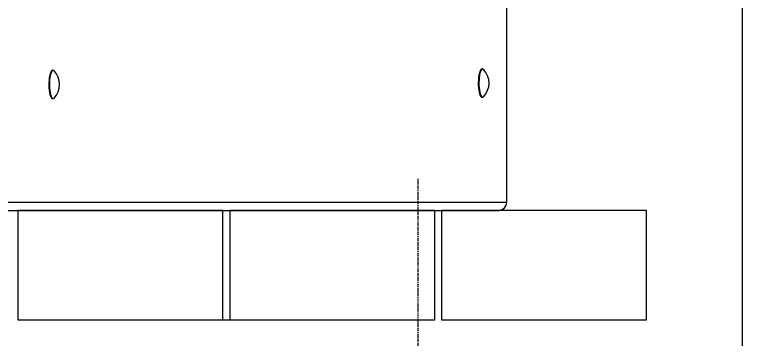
# Model space of a CAD drawing. Header units: millimetres. Extents: x 11758 to 17968, y 3782 to 8272.
# Drawn here: x 16036 to 16568, y 6614 to 6851 of the extents above; entities that cross this region are included whole.
import ezdxf

# ---------------------------------------------------------------- set-up
doc = ezdxf.new("R2010")
doc.units = ezdxf.units.MM
doc.header["$LTSCALE"] = 0.1
doc.linetypes.add('DashDot', pattern=[15, 9, -3, 0, -3])
doc.layers.add('Nekreslit', color=6, linetype='Continuous', plot=False)

msp = doc.modelspace()

# ---------------------------------------------------------------- linework, layer by layer
for p, q in [((16395.62, 7704.25), (16395.62, 6714.25)), ((16063.8, 6810.57), (16063.33, 6810.57)), ((16378.03, 6811.57), (16377.56, 6811.57)), ((16377.56, 6790.92), (16378.03, 6790.92)), ((16063.33, 6789.92), (16063.8, 6789.92)), ((15861.16, 6714.25), (16395.62, 6714.25)), ((15855.37, 6708.25), (16389.83, 6708.25)), ((16188.08, 6628.25), (16193.08, 6628.25))]:
    msp.add_line(p, q)
at = {"linetype": 'DashDot', "lineweight": 30}
msp.add_line((16330.55, 6731.32), (16330.55, 6525.18), dxfattribs=at)
at = {"color": 7, "linetype": 'Continuous'}
for p, q in [((16188.08, 6708.25), (16038.08, 6708.25)), ((16038.08, 6708.25), (16038.08, 6628.25)), ((16188.08, 6628.25), (16188.08, 6708.25)), ((16343.08, 6708.25), (16193.08, 6708.25)), ((16193.08, 6708.25), (16193.08, 6628.25)), ((16343.08, 6628.25), (16343.08, 6708.25)), ((16498.08, 6708.25), (16348.08, 6708.25)), ((16348.08, 6708.25), (16348.08, 6628.25)), ((16498.08, 6628.25), (16498.08, 6708.25)), ((16038.08, 6628.25), (16188.08, 6628.25)), ((16193.08, 6628.25), (16343.08, 6628.25)), ((16348.08, 6628.25), (16498.08, 6628.25))]:
    msp.add_line(p, q, dxfattribs=at)
at = {"flags": 128}
for points in [[(16063.33, 6810.57), (16062.96, 6810.48), (16062.48, 6810.04), (16062.03, 6809.27), (16061.63, 6808.19), (16061.28, 6806.85), (16061, 6805.27), (16060.8, 6803.53), (16060.69, 6801.68), (16060.66, 6799.77), (16060.73, 6797.89), (16060.89, 6796.08), (16061.13, 6794.41), (16061.44, 6792.95)], [(16064.49, 6810.23), (16064.42, 6810.3), (16063.93, 6810.56), (16063.44, 6810.48), (16062.96, 6810.04), (16062.5, 6809.27), (16062.1, 6808.19), (16061.75, 6806.85), (16061.47, 6805.27), (16061.27, 6803.53), (16061.16, 6801.68), (16061.14, 6799.77), (16061.2, 6797.89), (16061.36, 6796.08), (16061.6, 6794.41), (16061.92, 6792.95)], [(16375.67, 6808.55), (16375.35, 6807.08), (16375.11, 6805.42), (16374.96, 6803.61), (16374.89, 6801.73), (16374.91, 6799.82), (16375.02, 6797.97), (16375.22, 6796.23), (16375.5, 6794.65), (16375.85, 6793.31), (16376.26, 6792.23), (16376.71, 6791.46), (16377.19, 6791.02), (16377.56, 6790.92)], [(16376.14, 6808.55), (16375.83, 6807.08), (16375.59, 6805.42), (16375.43, 6803.61), (16375.36, 6801.73), (16375.38, 6799.82), (16375.5, 6797.97), (16375.7, 6796.23), (16375.97, 6794.65), (16376.32, 6793.31), (16376.73, 6792.23), (16377.18, 6791.46), (16377.66, 6791.02), (16378.15, 6790.94), (16378.64, 6791.2), (16378.72, 6791.27)], [(16377.56, 6811.57), (16377.44, 6811.56), (16376.95, 6811.3), (16376.48, 6810.69), (16376.05, 6809.77), (16375.67, 6808.55)], [(16378.72, 6811.23), (16378.4, 6811.48), (16377.91, 6811.56), (16377.42, 6811.3), (16376.95, 6810.69), (16376.52, 6809.77), (16376.14, 6808.55)], [(16061.44, 6792.95), (16061.82, 6791.73), (16062.25, 6790.8), (16062.72, 6790.2), (16063.21, 6789.94), (16063.33, 6789.92)], [(16061.92, 6792.95), (16062.29, 6791.73), (16062.73, 6790.8), (16063.19, 6790.2), (16063.68, 6789.94), (16064.17, 6790.02), (16064.49, 6790.27)]]:
    msp.add_lwpolyline(points, dxfattribs=at)
at = {"color": 7, "linetype": 'Continuous'}
msp.add_circle((16168.11, 6708.24), 0.01, dxfattribs=at)
for centre, radius, start, end in [((16054.2, 6800.25), 14.33, 315.8918, 44.1082), ((16368.43, 6801.25), 14.33, 315.8918, 44.1082), ((16389.72, 6714.15), 5.9, 271.0102, 0.9758)]:
    msp.add_arc(centre, radius, start, end)
at = {"layer": 'Nekreslit'}
msp.add_lwpolyline([(11957.86, 3781.7), (16568.18, 3781.7), (16568.18, 7771.75), (11957.86, 7771.75)], close=True, dxfattribs=at)

doc.saveas('drawing.dxf')
